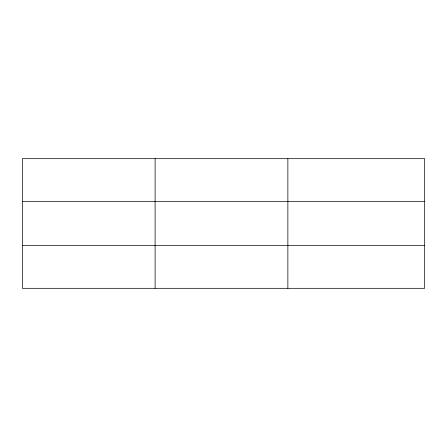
<?xml version="1.0" encoding="UTF-8"?>
<svg xmlns="http://www.w3.org/2000/svg" width="447" height="447" viewBox="0 0 447 447"><rect width="100%" height="100%" fill="white"/><g stroke="black" fill="none" stroke-linecap="round" stroke-linejoin="round"><path stroke-width="0.67" d="M155.109 288.321L155.109 158.679M287.868 288.321L287.868 158.679M424.65 245.537L424.65 288.321L22.35 288.321L22.35 158.679L424.65 158.679L424.65 245.537L22.35 245.537M22.35 201.463L424.65 201.463"/></g></svg>
